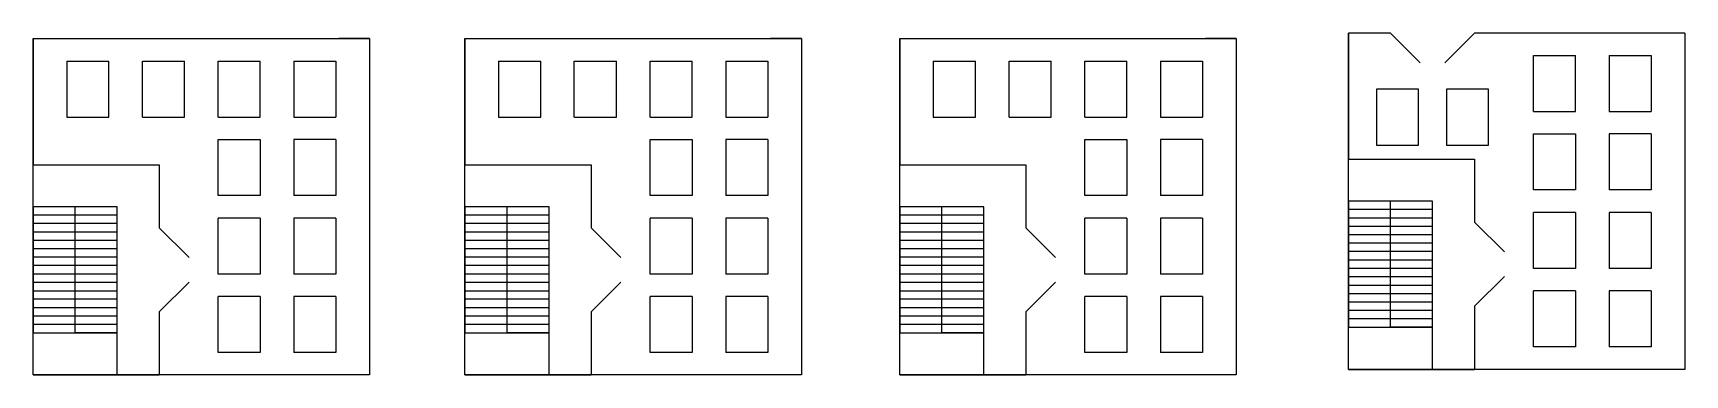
# Model space of a CAD drawing. Header units: millimetres. Extents: x 80 to 5970, y 80 to 1300.
import ezdxf

# ---------------------------------------------------------------- set-up
doc = ezdxf.new("R2010")
doc.units = ezdxf.units.MM

msp = doc.modelspace()

# ---------------------------------------------------------------- linework, layer by layer
for p, q in [((4770, 100), (4770, 1300)), ((4770, 1300), (4770, 850)), ((4920, 1300), (4770, 1300)), ((4920, 1300), (5026.1, 1193.9)), ((5220, 1300), (5113.9, 1193.9)), ((5370, 1300), (5220, 1300)), ((5970, 1300), (5370, 1300)), ((5970, 1300), (5970, 100)), ((80, 80), (80, 1280)), ((80, 1280), (1280, 1280)), ((80, 1280), (80, 830)), ((1280, 1280), (1170, 1280)), ((1280, 1280), (1280, 80)), ((1620, 80), (1620, 1280)), ((1620, 1280), (2820, 1280)), ((1620, 1280), (1620, 830)), ((2820, 1280), (2710, 1280)), ((2820, 1280), (2820, 80)), ((3170, 80), (3170, 1280)), ((3170, 1280), (4370, 1280)), ((3170, 1280), (3170, 830)), ((4370, 1280), (4260, 1280)), ((4370, 1280), (4370, 80)), ((200, 1200), (350, 1200)), ((200, 1200), (200, 1000)), ((350, 1000), (350, 1200)), ((470, 1200), (620, 1200)), ((470, 1000), (470, 1200)), ((620, 1000), (620, 1200)), ((740, 1200), (890, 1200)), ((740, 1000), (740, 1200)), ((890, 1000), (890, 1200)), ((1010, 1200), (1160, 1200)), ((1010, 1200), (1010, 1000)), ((1160, 1200), (1160, 1000)), ((1740, 1200), (1890, 1200)), ((1740, 1200), (1740, 1000)), ((1890, 1000), (1890, 1200)), ((2010, 1200), (2160, 1200)), ((2010, 1000), (2010, 1200)), ((2160, 1000), (2160, 1200)), ((2280, 1200), (2430, 1200)), ((2280, 1000), (2280, 1200)), ((2430, 1000), (2430, 1200)), ((2550, 1200), (2700, 1200)), ((2550, 1200), (2550, 1000)), ((2700, 1200), (2700, 1000)), ((3290, 1200), (3440, 1200)), ((3290, 1200), (3290, 1000)), ((3440, 1000), (3440, 1200)), ((3560, 1200), (3710, 1200)), ((3560, 1000), (3560, 1200)), ((3710, 1000), (3710, 1200)), ((3830, 1200), (3980, 1200)), ((3830, 1000), (3830, 1200)), ((3980, 1000), (3980, 1200)), ((4100, 1200), (4250, 1200)), ((4100, 1200), (4100, 1000)), ((4250, 1200), (4250, 1000)), ((5430, 1220), (5580, 1220)), ((5430, 1020), (5430, 1220)), ((5580, 1020), (5580, 1220)), ((5700, 1220), (5850, 1220)), ((5700, 1220), (5700, 1020)), ((5850, 1220), (5850, 1020)), ((5020, 1100), (4870, 1100)), ((4870, 1100), (4870, 900)), ((5020, 900), (5020, 1100)), ((5270, 1100), (5120, 1100)), ((5120, 1100), (5120, 900)), ((5270, 900), (5270, 1100)), ((5430, 1020), (5580, 1020)), ((5700, 1020), (5850, 1020)), ((200, 1000), (350, 1000)), ((470, 1000), (620, 1000)), ((740, 1000), (890, 1000)), ((1010, 1000), (1160, 1000)), ((1740, 1000), (1890, 1000)), ((2010, 1000), (2160, 1000)), ((2280, 1000), (2430, 1000)), ((2550, 1000), (2700, 1000)), ((3290, 1000), (3440, 1000)), ((3560, 1000), (3710, 1000)), ((3830, 1000), (3980, 1000)), ((4100, 1000), (4250, 1000)), ((740, 720), (740, 920)), ((740, 920), (890, 920)), ((890, 920), (890, 720)), ((1010, 920), (1010, 720)), ((1160, 920), (1010, 920)), ((1160, 920), (1160, 720)), ((2280, 720), (2280, 920)), ((2280, 920), (2430, 920)), ((2430, 920), (2430, 720)), ((2550, 920), (2550, 720)), ((2700, 920), (2550, 920)), ((2700, 920), (2700, 720)), ((3830, 720), (3830, 920)), ((3830, 920), (3980, 920)), ((3980, 920), (3980, 720)), ((4100, 920), (4100, 720)), ((4250, 920), (4100, 920)), ((4250, 920), (4250, 720)), ((4770, 850), (4770, 900)), ((4870, 900), (5020, 900)), ((5120, 900), (5270, 900)), ((5430, 740), (5430, 940)), ((5430, 940), (5580, 940)), ((5580, 940), (5580, 740)), ((5700, 940), (5700, 740)), ((5850, 940), (5700, 940)), ((5850, 940), (5850, 740)), ((80, 830), (530, 830)), ((530, 830), (530, 605)), ((1620, 830), (2070, 830)), ((2070, 830), (2070, 605)), ((3170, 830), (3620, 830)), ((3620, 830), (3620, 605)), ((4770, 850), (5220, 850)), ((5220, 850), (5220, 625)), ((890, 720), (740, 720)), ((1160, 720), (1010, 720)), ((2430, 720), (2280, 720)), ((2700, 720), (2550, 720)), ((3980, 720), (3830, 720)), ((4250, 720), (4100, 720)), ((5580, 740), (5430, 740)), ((5850, 740), (5700, 740)), ((380, 680), (80, 680)), ((80, 680), (80, 230)), ((380, 650), (80, 650)), ((230, 230), (230, 680)), ((380, 80), (380, 680)), ((380, 620), (380, 650)), ((1920, 680), (1620, 680)), ((1620, 680), (1620, 230)), ((1920, 650), (1620, 650)), ((1770, 230), (1770, 680)), ((1920, 80), (1920, 680)), ((1920, 620), (1920, 650)), ((3470, 680), (3170, 680)), ((3170, 680), (3170, 230)), ((3470, 650), (3170, 650)), ((3320, 230), (3320, 680)), ((3470, 80), (3470, 680)), ((3470, 620), (3470, 650)), ((5070, 700), (4770, 700)), ((4770, 700), (4770, 250)), ((5070, 670), (4770, 670)), ((4920, 250), (4920, 700)), ((5070, 100), (5070, 700)), ((5070, 640), (5070, 670)), ((5430, 460), (5430, 660)), ((5580, 660), (5430, 660)), ((5580, 660), (5580, 460)), ((5700, 660), (5700, 460)), ((5850, 660), (5700, 660)), ((5850, 660), (5850, 460)), ((380, 620), (80, 620)), ((380, 590), (80, 590)), ((380, 590), (380, 620)), ((380, 560), (380, 590)), ((530, 605), (636.1, 498.9)), ((740, 440), (740, 640)), ((890, 640), (740, 640)), ((890, 640), (890, 440)), ((1010, 640), (1010, 440)), ((1160, 640), (1010, 640)), ((1160, 640), (1160, 440)), ((1920, 620), (1620, 620)), ((1920, 590), (1620, 590)), ((1920, 590), (1920, 620)), ((1920, 560), (1920, 590)), ((2070, 605), (2176.1, 498.9)), ((2280, 440), (2280, 640)), ((2430, 640), (2280, 640)), ((2430, 640), (2430, 440)), ((2550, 640), (2550, 440)), ((2700, 640), (2550, 640)), ((2700, 640), (2700, 440)), ((3470, 620), (3170, 620)), ((3470, 590), (3170, 590)), ((3470, 590), (3470, 620)), ((3470, 560), (3470, 590)), ((3620, 605), (3726.1, 498.9)), ((3830, 440), (3830, 640)), ((3980, 640), (3830, 640)), ((3980, 640), (3980, 440)), ((4100, 640), (4100, 440)), ((4250, 640), (4100, 640)), ((4250, 640), (4250, 440)), ((5070, 640), (4770, 640)), ((5070, 610), (4770, 610)), ((5070, 610), (5070, 640)), ((5070, 580), (5070, 610)), ((5220, 625), (5326.1, 518.9)), ((380, 560), (80, 560)), ((380, 530), (380, 560)), ((1920, 560), (1620, 560)), ((1920, 530), (1920, 560)), ((3470, 560), (3170, 560)), ((3470, 530), (3470, 560)), ((5070, 580), (4770, 580)), ((5070, 550), (4770, 550)), ((5070, 550), (5070, 580)), ((5070, 520), (5070, 550)), ((380, 530), (80, 530)), ((380, 500), (80, 500)), ((380, 500), (380, 530)), ((380, 470), (380, 500)), ((1920, 530), (1620, 530)), ((1920, 500), (1620, 500)), ((1920, 500), (1920, 530)), ((1920, 470), (1920, 500)), ((3470, 530), (3170, 530)), ((3470, 500), (3170, 500)), ((3470, 500), (3470, 530)), ((3470, 470), (3470, 500)), ((5070, 520), (4770, 520)), ((5070, 490), (4770, 490)), ((5070, 490), (5070, 520)), ((5070, 460), (5070, 490)), ((380, 470), (80, 470)), ((380, 440), (80, 440)), ((380, 440), (380, 470)), ((380, 410), (380, 440)), ((890, 440), (740, 440)), ((1160, 440), (1010, 440)), ((1920, 470), (1620, 470)), ((1920, 440), (1620, 440)), ((1920, 440), (1920, 470)), ((1920, 410), (1920, 440)), ((2430, 440), (2280, 440)), ((2700, 440), (2550, 440)), ((3470, 470), (3170, 470)), ((3470, 440), (3170, 440)), ((3470, 440), (3470, 470)), ((3470, 410), (3470, 440)), ((3980, 440), (3830, 440)), ((4250, 440), (4100, 440)), ((5070, 460), (4770, 460)), ((5070, 430), (4770, 430)), ((5070, 430), (5070, 460)), ((5070, 400), (5070, 430)), ((5220, 325), (5326.1, 431.1)), ((5580, 460), (5430, 460)), ((5850, 460), (5700, 460)), ((380, 410), (80, 410)), ((80, 350), (80, 380)), ((80, 380), (380, 380)), ((380, 380), (380, 410)), ((380, 350), (380, 380)), ((530, 305), (636.1, 411.1)), ((740, 160), (740, 360)), ((890, 360), (740, 360)), ((890, 360), (890, 160)), ((1010, 360), (1010, 160)), ((1160, 360), (1010, 360)), ((1160, 360), (1160, 160)), ((1920, 410), (1620, 410)), ((1620, 350), (1620, 380)), ((1620, 380), (1920, 380)), ((1920, 380), (1920, 410)), ((1920, 350), (1920, 380)), ((2070, 305), (2176.1, 411.1)), ((2280, 160), (2280, 360)), ((2430, 360), (2280, 360)), ((2430, 360), (2430, 160)), ((2550, 360), (2550, 160)), ((2700, 360), (2550, 360)), ((2700, 360), (2700, 160)), ((3470, 410), (3170, 410)), ((3170, 350), (3170, 380)), ((3170, 380), (3470, 380)), ((3470, 380), (3470, 410)), ((3470, 350), (3470, 380)), ((3620, 305), (3726.1, 411.1)), ((3830, 160), (3830, 360)), ((3980, 360), (3830, 360)), ((3980, 360), (3980, 160)), ((4100, 360), (4100, 160)), ((4250, 360), (4100, 360)), ((4250, 360), (4250, 160)), ((4770, 370), (4770, 400)), ((4770, 400), (5070, 400)), ((5070, 370), (4770, 370)), ((5070, 370), (5070, 400)), ((5070, 340), (5070, 370)), ((5430, 180), (5430, 380)), ((5580, 380), (5430, 380)), ((5580, 380), (5580, 180)), ((5700, 380), (5700, 180)), ((5850, 380), (5700, 380)), ((5850, 380), (5850, 180)), ((380, 350), (80, 350)), ((380, 320), (80, 320)), ((380, 320), (380, 350)), ((380, 290), (380, 320)), ((530, 305), (530, 80)), ((1920, 350), (1620, 350)), ((1920, 320), (1620, 320)), ((1920, 320), (1920, 350)), ((1920, 290), (1920, 320)), ((2070, 305), (2070, 80)), ((3470, 350), (3170, 350)), ((3470, 320), (3170, 320)), ((3470, 320), (3470, 350)), ((3470, 290), (3470, 320)), ((3620, 305), (3620, 80)), ((5070, 340), (4770, 340)), ((5070, 310), (4770, 310)), ((5070, 310), (5070, 340)), ((5070, 280), (5070, 310)), ((5220, 325), (5220, 100)), ((380, 290), (80, 290)), ((380, 260), (80, 260)), ((380, 260), (380, 290)), ((380, 230), (380, 260)), ((1920, 290), (1620, 290)), ((1920, 260), (1620, 260)), ((1920, 260), (1920, 290)), ((1920, 230), (1920, 260)), ((3470, 290), (3170, 290)), ((3470, 260), (3170, 260)), ((3470, 260), (3470, 290)), ((3470, 230), (3470, 260)), ((5070, 280), (4770, 280)), ((4770, 250), (5070, 250)), ((5070, 250), (4920, 250)), ((5070, 250), (5070, 280)), ((80, 230), (380, 230)), ((380, 230), (230, 230)), ((1620, 230), (1920, 230)), ((1920, 230), (1770, 230)), ((3170, 230), (3470, 230)), ((3470, 230), (3320, 230)), ((5580, 180), (5430, 180)), ((5850, 180), (5700, 180)), ((890, 160), (740, 160)), ((1160, 160), (1010, 160)), ((2430, 160), (2280, 160)), ((2700, 160), (2550, 160)), ((3980, 160), (3830, 160)), ((4250, 160), (4100, 160)), ((1280, 80), (80, 80)), ((80, 80), (380, 80)), ((380, 80), (530, 80)), ((1280, 80), (1230, 80)), ((2820, 80), (1620, 80)), ((1620, 80), (1920, 80)), ((1920, 80), (2070, 80)), ((2820, 80), (2770, 80)), ((4370, 80), (3170, 80)), ((3170, 80), (3470, 80)), ((3470, 80), (3620, 80)), ((4370, 80), (4320, 80)), ((5970, 100), (4770, 100)), ((4770, 100), (5070, 100)), ((5070, 100), (5220, 100)), ((5970, 100), (5920, 100))]:
    msp.add_line(p, q)

doc.saveas('drawing.dxf')
